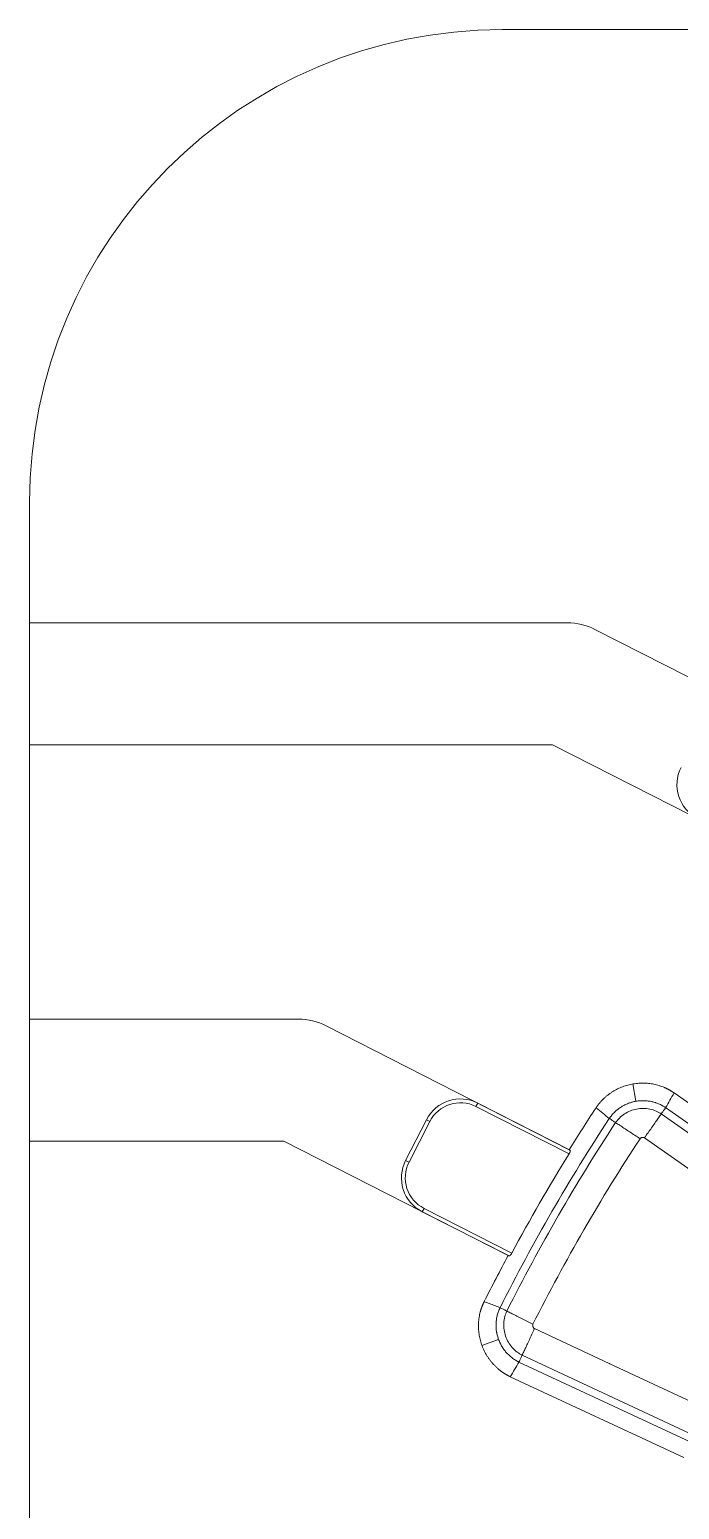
# Model space of a CAD drawing. Header units: millimetres. Extents: x 210 to 1075, y 109 to 733.
# Drawn here: x 209.6 to 294.8, y 538.7 to 732.8 of the extents above; entities that cross this region are included whole.
import ezdxf

# ---------------------------------------------------------------- set-up
doc = ezdxf.new("R2010")
doc.units = ezdxf.units.MM
doc.layers.add('core', color=7, linetype='Continuous', lineweight=20)

msp = doc.modelspace()

# ---------------------------------------------------------------- linework, layer by layer
at = {"layer": 'core', "lineweight": 18}
for p, q in [((411.197, 732.811), (271.557, 732.811)), ((209.557, 670.811), (209.557, 655.012)), ((209.557, 655.012), (280.107, 655.012)), ((209.557, 639.012), (209.557, 655.012)), ((320.597, 635.37), (283.737, 654.141)), ((209.557, 639.012), (278.187, 639.012)), ((209.557, 639.012), (209.557, 603.011)), ((278.187, 639.012), (308.844, 623.4)), ((209.557, 603.011), (244.832, 603.011)), ((209.557, 587.011), (209.557, 603.011)), ((280.363, 585.894), (248.462, 602.14)), ((314.697, 578.94), (294.118, 593.35)), ((258.899, 584.492), (261.633, 589.833)), ((209.557, 587.011), (242.912, 587.011)), ((209.557, 587.011), (209.557, 531.305)), ((242.912, 587.011), (272.344, 572.022)), ((285.68, 557.821), (285.617, 557.851)), ((272.63, 556.126), (295.396, 545.51))]:
    msp.add_line(p, q, dxfattribs=at)
at = {"layer": 'core', "lineweight": 13}
for p, q in [((289.117, 592.246), (288.711, 594.521)), ((268.353, 592.01), (268.126, 591.565)), ((268.353, 592.01), (280.484, 585.832)), ((268.126, 591.565), (280.339, 585.345)), ((312.853, 576.306), (292.442, 590.598)), ((293.011, 591.412), (301.947, 585.154)), ((258.899, 584.492), (261.633, 589.833)), ((259.344, 584.264), (262.078, 589.605)), ((262.078, 589.605), (261.633, 589.833)), ((290.241, 587.455), (299.12, 581.238)), ((258.899, 584.492), (259.344, 584.264)), ((261.308, 578.204), (261.081, 577.758)), ((272.464, 571.961), (261.081, 577.758)), ((272.82, 572.341), (261.308, 578.204)), ((268.907, 560.234), (271.086, 561.019)), ((285.617, 557.851), (275.807, 562.425)), ((283.639, 553.444), (273.766, 558.048)), ((274.186, 558.948), (296.755, 548.424)), ((298.376, 551.901), (285.68, 557.821)), ((296.335, 547.524), (283.639, 553.444))]:
    msp.add_line(p, q, dxfattribs=at)
at = {"layer": 'core', "lineweight": 18}
for centre, radius, start, end in [((271.557, 670.811), 62, 90, 180), ((280.107, 647.012), 8, 63.01207, 90), ((494.557, 452.811), 201.12, 0, 180), ((299.492, 633.774), 5, 153.01207, 243.01207), ((244.832, 595.011), 8, 63.01207, 90), ((266.084, 587.555), 5, 63.01207, 152.89351), ((494.557, 452.811), 252.17, 146.66409, 148.14647), ((263.35, 582.214), 5, 152.89351, 243.01207), ((494.557, 452.811), 251.902, 148.25541, 151.67253), ((494.557, 452.811), 252.17, 151.78759, 153.33526)]:
    msp.add_arc(centre, radius, start, end, dxfattribs=at)
at = {"layer": 'core', "lineweight": 13}
for centre, radius, start, end in [((494.557, 452.811), 202.61, 0, 180), ((299.492, 633.774), 5, 153.01207, 243.01207), ((266.084, 587.555), 5, 63.01207, 152.89351), ((266.084, 587.555), 4.5, 63.01207, 152.89351), ((494.557, 452.811), 249.948, 146.71205, 153.28445), ((494.557, 452.811), 248.955, 146.71205, 153.28445), ((494.557, 452.811), 245.118, 146.71205, 153.28445), ((263.35, 582.214), 5, 152.89351, 243.01207), ((263.35, 582.214), 4.5, 152.89351, 243.01207)]:
    msp.add_arc(centre, radius, start, end, dxfattribs=at)
at = {"layer": 'core', "lineweight": 18}
for points, knots in [([(294.118, 593.35), (294.096, 593.365), (294.051, 593.396), (293.984, 593.441), (293.917, 593.485), (293.85, 593.528), (293.783, 593.57), (293.715, 593.611), (293.648, 593.651), (293.581, 593.69), (293.514, 593.728), (293.446, 593.765), (293.379, 593.801), (293.313, 593.836), (293.246, 593.869), (293.18, 593.902), (293.113, 593.934), (293.048, 593.965), (292.982, 593.995), (292.917, 594.024), (292.76, 594.092), (292.509, 594.191), (292.162, 594.308), (291.815, 594.406), (291.464, 594.487), (291.108, 594.55), (290.748, 594.596), (290.388, 594.624), (289.907, 594.638), (289.305, 594.612), (288.587, 594.51), (287.882, 594.339), (287.312, 594.141), (286.87, 593.95), (286.547, 593.791), (286.23, 593.616), (285.924, 593.426), (285.628, 593.222), (285.341, 593.003), (285.062, 592.766), (284.875, 592.589), (284.771, 592.486), (284.747, 592.462), (284.724, 592.438), (284.7, 592.414), (284.676, 592.389), (284.653, 592.365), (284.629, 592.34), (284.605, 592.315), (284.582, 592.289), (284.558, 592.263), (284.535, 592.238), (284.511, 592.211), (284.487, 592.185), (284.464, 592.158), (284.441, 592.132), (284.417, 592.105), (284.394, 592.077), (284.371, 592.05), (284.347, 592.022), (284.324, 591.994), (284.301, 591.966), (284.278, 591.938), (284.255, 591.909), (284.232, 591.88), (284.209, 591.851), (284.186, 591.822), (284.164, 591.793), (284.141, 591.763), (284.119, 591.733), (284.096, 591.703), (284.074, 591.673), (284.052, 591.642), (284.03, 591.611), (284.008, 591.58), (283.986, 591.549), (283.964, 591.518), (283.942, 591.486), (283.921, 591.454), (283.899, 591.422), (283.885, 591.401), (283.878, 591.39)], [0, 0, 0, 0, 0.0070069, 0.013975, 0.0209028, 0.0277888, 0.0346316, 0.0414297, 0.0481818, 0.0548864, 0.0615421, 0.0681476, 0.0747014, 0.0812023, 0.0876488, 0.0940398, 0.1003739, 0.1066499, 0.1128665, 0.1190224, 0.1251166, 0.157157, 0.188778, 0.2198947, 0.250426, 0.2819367, 0.31328, 0.3443963, 0.3752282, 0.4378049, 0.5001177, 0.5625277, 0.6252055, 0.6559573, 0.6869928, 0.718255, 0.7496846, 0.7802081, 0.8113174, 0.8429313, 0.8749652, 0.8778503, 0.8807495, 0.8836626, 0.8865896, 0.8895302, 0.8924844, 0.895452, 0.898433, 0.901427, 0.9044341, 0.9074542, 0.9104869, 0.9135323, 0.9165901, 0.9196603, 0.9227427, 0.9258372, 0.9289436, 0.9320617, 0.9351915, 0.9383328, 0.9414854, 0.9446492, 0.947824, 0.9510098, 0.9542063, 0.9574134, 0.9606309, 0.9638587, 0.9670967, 0.9703446, 0.9736024, 0.9768699, 0.9801468, 0.9834332, 0.9867288, 0.9900334, 0.9933469, 0.9966692, 1, 1, 1, 1]), ([(280.483, 585.833), (280.491, 585.829), (280.497, 585.822), (280.503, 585.809), (280.505, 585.803), (280.508, 585.792), (280.509, 585.785), (280.51, 585.764), (280.509, 585.748), (280.504, 585.72), (280.502, 585.71), (280.497, 585.689), (280.495, 585.679), (280.485, 585.645), (280.476, 585.621), (280.456, 585.569), (280.445, 585.543), (280.425, 585.501), (280.418, 585.487), (280.404, 585.459), (280.396, 585.445), (280.373, 585.402), (280.356, 585.373), (280.339, 585.345)], [0, 0, 0, 0, 0.125, 0.125, 0.1875, 0.1875, 0.25, 0.25, 0.375, 0.375, 0.4375, 0.4375, 0.5, 0.5, 0.625, 0.625, 0.75, 0.75, 0.8125, 0.8125, 0.875, 0.875, 1, 1, 1, 1]), ([(280.483, 585.833), (280.451, 585.849), (280.419, 585.865), (280.379, 585.886), (280.371, 585.89), (280.363, 585.894)], [0, 0, 0, 0, 0.7996, 0.7996, 1, 1, 1, 1]), ([(272.344, 572.022), (272.352, 572.018), (272.36, 572.014), (272.4, 571.994), (272.432, 571.978), (272.464, 571.961)], [0, 0, 0, 0, 0.2004, 0.2004, 1, 1, 1, 1]), ([(272.82, 572.341), (272.816, 572.334), (272.812, 572.326), (272.804, 572.312), (272.8, 572.305), (272.787, 572.283), (272.779, 572.269), (272.753, 572.227), (272.736, 572.2), (272.71, 572.162), (272.701, 572.15), (272.683, 572.126), (272.666, 572.104), (272.649, 572.083), (272.632, 572.063), (272.623, 572.054), (272.599, 572.028), (272.583, 572.013), (272.561, 571.994), (272.553, 571.989), (272.539, 571.979), (272.533, 571.975), (272.513, 571.964), (272.502, 571.96), (272.486, 571.957), (272.481, 571.957), (272.472, 571.958), (272.467, 571.96), (272.464, 571.961)], [0, 0, 0, 0, 0.03125, 0.03125, 0.0625, 0.0625, 0.125, 0.125, 0.25, 0.25, 0.3125, 0.3125, 0.375, 0.4375, 0.4375, 0.5, 0.5, 0.625, 0.625, 0.6875, 0.6875, 0.75, 0.75, 0.875, 0.875, 0.9375, 0.9375, 1, 1, 1, 1]), ([(269.206, 565.977), (269.193, 565.953), (269.169, 565.905), (269.134, 565.832), (269.1, 565.759), (269.068, 565.686), (269.036, 565.613), (269.005, 565.541), (268.975, 565.468), (268.946, 565.396), (268.919, 565.324), (268.892, 565.252), (268.866, 565.181), (268.841, 565.11), (268.817, 565.039), (268.794, 564.968), (268.773, 564.898), (268.751, 564.828), (268.731, 564.759), (268.712, 564.69), (268.668, 564.525), (268.606, 564.262), (268.54, 563.902), (268.493, 563.544), (268.464, 563.185), (268.453, 562.824), (268.46, 562.46), (268.484, 562.1), (268.54, 561.622), (268.654, 561.03), (268.859, 560.334), (269.13, 559.661), (269.409, 559.126), (269.662, 558.716), (269.866, 558.419), (270.085, 558.131), (270.318, 557.855), (270.563, 557.592), (270.821, 557.34), (271.096, 557.098), (271.298, 556.938), (271.415, 556.851), (271.442, 556.831), (271.47, 556.811), (271.497, 556.791), (271.525, 556.771), (271.553, 556.751), (271.581, 556.731), (271.609, 556.712), (271.638, 556.692), (271.667, 556.672), (271.696, 556.653), (271.725, 556.633), (271.755, 556.614), (271.784, 556.594), (271.814, 556.575), (271.844, 556.556), (271.875, 556.537), (271.905, 556.518), (271.936, 556.499), (271.967, 556.48), (271.998, 556.461), (272.03, 556.442), (272.061, 556.424), (272.093, 556.405), (272.125, 556.387), (272.158, 556.368), (272.19, 556.35), (272.223, 556.332), (272.256, 556.314), (272.289, 556.296), (272.322, 556.279), (272.355, 556.261), (272.389, 556.244), (272.423, 556.226), (272.457, 556.209), (272.491, 556.192), (272.526, 556.175), (272.56, 556.159), (272.595, 556.142), (272.618, 556.131), (272.63, 556.126)], [0, 0, 0, 0, 0.0070061, 0.0139735, 0.0209005, 0.0277857, 0.0346278, 0.0414252, 0.0481766, 0.0548806, 0.0615356, 0.0681405, 0.0746938, 0.0811942, 0.0876403, 0.0940309, 0.1003647, 0.1066405, 0.1128569, 0.1190128, 0.1251069, 0.1571488, 0.1887702, 0.2198866, 0.250417, 0.2819261, 0.3132667, 0.3443795, 0.3752072, 0.4377912, 0.5001087, 0.5625153, 0.6251886, 0.655942, 0.6869791, 0.7182427, 0.7496739, 0.7801977, 0.811307, 0.8429208, 0.8749548, 0.8778404, 0.8807401, 0.8836538, 0.8865812, 0.8895223, 0.8924769, 0.895445, 0.8984263, 0.9014208, 0.9044282, 0.9074486, 0.9104817, 0.9135274, 0.9165856, 0.9196561, 0.9227388, 0.9258335, 0.9289402, 0.9320586, 0.9351886, 0.9383301, 0.9414829, 0.9446469, 0.947822, 0.9510079, 0.9542046, 0.9574118, 0.9606295, 0.9638575, 0.9670956, 0.9703437, 0.9736016, 0.9768692, 0.9801463, 0.9834327, 0.9867284, 0.9900331, 0.9933467, 0.9966691, 1, 1, 1, 1])]:
    msp.add_open_spline(points, degree=3, knots=knots, dxfattribs=at)
at = {"layer": 'core', "lineweight": 13}
for points, knots in [([(285.62, 589.994), (285.621, 589.996), (285.623, 589.999), (285.626, 590.003), (285.63, 590.01), (285.641, 590.026), (285.663, 590.058), (285.706, 590.121), (285.745, 590.174), (285.823, 590.279), (285.877, 590.347), (286.043, 590.548), (286.278, 590.804), (286.538, 591.036), (286.709, 591.174), (286.743, 591.201), (286.813, 591.254), (286.848, 591.28), (286.954, 591.357), (287.026, 591.406), (287.243, 591.548), (287.542, 591.723), (287.855, 591.867), (288.176, 591.997), (288.34, 592.054), (288.551, 592.116), (288.593, 592.128), (288.678, 592.151), (288.72, 592.162), (288.847, 592.193), (288.933, 592.212), (289.189, 592.261), (289.361, 592.286), (289.622, 592.31), (289.752, 592.319), (289.883, 592.324), (289.971, 592.326), (290.015, 592.326), (290.234, 592.325), (290.583, 592.307), (290.926, 592.255), (291.267, 592.187), (291.436, 592.144), (291.645, 592.079), (291.687, 592.066), (291.77, 592.038), (291.812, 592.024), (291.935, 591.979), (292.016, 591.947), (292.256, 591.846), (292.413, 591.77), (292.642, 591.645), (292.755, 591.579), (292.884, 591.497), (292.948, 591.455), (292.979, 591.433), (292.995, 591.422), (293.002, 591.418), (293.007, 591.415), (293.009, 591.413), (293.011, 591.412)], [0, 0, 0, 0, 0.0009766, 0.0009766, 0.0019531, 0.0039062, 0.0078125, 0.015625, 0.03125, 0.03125, 0.0625, 0.0625, 0.125, 0.1875, 0.1875, 0.203125, 0.203125, 0.21875, 0.21875, 0.25, 0.25, 0.3125, 0.375, 0.375, 0.4375, 0.4375, 0.453125, 0.453125, 0.46875, 0.46875, 0.5, 0.5, 0.5625, 0.5625, 0.59375, 0.609375, 0.609375, 0.625, 0.625, 0.6875, 0.75, 0.75, 0.8125, 0.8125, 0.828125, 0.828125, 0.84375, 0.84375, 0.875, 0.875, 0.9375, 0.9375, 0.96875, 0.984375, 0.9921875, 0.9960938, 0.9980469, 0.9990234, 0.9990234, 1, 1, 1, 1]), ([(285.62, 589.994), (285.33, 590.226), (284.75, 590.691), (284.169, 591.157), (283.878, 591.39)], [0, 0, 0, 0, 0.4983056, 1, 1, 1, 1]), ([(292.441, 590.597), (292.225, 590.741), (291.998, 590.863), (291.498, 591.077), (291.218, 591.164), (290.652, 591.28), (290.366, 591.309), (289.788, 591.312), (289.497, 591.285), (288.932, 591.177), (288.656, 591.096), (288.116, 590.878), (287.86, 590.744), (287.38, 590.43), (287.153, 590.247), (286.764, 589.86), (286.598, 589.662), (286.451, 589.448)], [0, 0, 0, 0, 0.1148543, 0.1148543, 0.2432752, 0.2432752, 0.371696, 0.371696, 0.5001169, 0.5001169, 0.6285377, 0.6285377, 0.7569585, 0.7569585, 0.8853794, 0.8853794, 1, 1, 1, 1]), ([(293.011, 591.412), (292.971, 591.354), (292.918, 591.278), (292.789, 591.094), (292.712, 590.985), (292.539, 590.737), (292.441, 590.597), (292.227, 590.292), (292.111, 590.126), (291.863, 589.771), (291.731, 589.583), (291.455, 589.189), (291.311, 588.983), (291.015, 588.56), (290.862, 588.343), (290.554, 587.902), (290.397, 587.679), (290.241, 587.455)], [0, 0, 0, 0, 0.125, 0.125, 0.25, 0.25, 0.375, 0.375, 0.5, 0.5, 0.625, 0.625, 0.75, 0.75, 0.875, 0.875, 1, 1, 1, 1]), ([(289.657, 587.343), (289.429, 587.493), (289.201, 587.643), (288.751, 587.938), (288.529, 588.084), (288.098, 588.367), (287.888, 588.505), (287.486, 588.769), (287.293, 588.895), (286.932, 589.133), (286.762, 589.244), (286.451, 589.449), (286.308, 589.542), (286.055, 589.708), (285.944, 589.781), (285.756, 589.905), (285.679, 589.955), (285.62, 589.994)], [0, 0, 0, 0, 0.125, 0.125, 0.25, 0.25, 0.375, 0.375, 0.5, 0.5, 0.625, 0.625, 0.75, 0.75, 0.875, 0.875, 1, 1, 1, 1]), ([(289.657, 587.343), (289.661, 587.349), (289.665, 587.354), (289.673, 587.365), (289.678, 587.37), (289.692, 587.384), (289.702, 587.393), (289.734, 587.418), (289.756, 587.432), (289.803, 587.457), (289.827, 587.467), (289.865, 587.481), (289.878, 587.484), (289.904, 587.491), (289.917, 587.494), (289.956, 587.502), (289.983, 587.505), (290.023, 587.507), (290.036, 587.507), (290.063, 587.506), (290.076, 587.505), (290.116, 587.501), (290.142, 587.496), (290.181, 587.485), (290.193, 587.48), (290.212, 587.472), (290.218, 587.469), (290.23, 587.463), (290.235, 587.459), (290.241, 587.455)], [0, 0, 0, 0, 0.03125, 0.03125, 0.0625, 0.0625, 0.125, 0.125, 0.25, 0.25, 0.375, 0.375, 0.4375, 0.4375, 0.5, 0.5, 0.625, 0.625, 0.6875, 0.6875, 0.75, 0.75, 0.875, 0.875, 0.9375, 0.9375, 0.96875, 0.96875, 1, 1, 1, 1]), ([(269.206, 565.977), (269.438, 565.888), (269.903, 565.71), (270.598, 565.444), (271.06, 565.266), (271.291, 565.178)], [0, 0, 0, 0, 0.3348252, 0.6681585, 1, 1, 1, 1]), ([(273.766, 558.048), (273.763, 558.049), (273.761, 558.05), (273.756, 558.053), (273.749, 558.056), (273.731, 558.065), (273.697, 558.082), (273.628, 558.116), (273.569, 558.146), (273.454, 558.209), (273.378, 558.252), (273.155, 558.388), (273.011, 558.486), (272.802, 558.644), (272.699, 558.726), (272.6, 558.812), (272.534, 558.87), (272.501, 558.9), (272.34, 559.05), (272.218, 559.175), (271.989, 559.435), (271.773, 559.706), (271.584, 559.996), (271.453, 560.221), (271.39, 560.335), (271.33, 560.452), (271.292, 560.531), (271.273, 560.571), (271.181, 560.771), (271.115, 560.933), (271.001, 561.263), (270.951, 561.43), (270.889, 561.685), (270.862, 561.813), (270.838, 561.943), (270.824, 562.03), (270.817, 562.073), (270.786, 562.291), (270.754, 562.639), (270.756, 562.987), (270.775, 563.335), (270.793, 563.509), (270.846, 563.857), (270.882, 564.029), (270.97, 564.366), (271.022, 564.532), (271.113, 564.777), (271.162, 564.899), (271.225, 565.039), (271.257, 565.109), (271.274, 565.143), (271.283, 565.161), (271.286, 565.168), (271.289, 565.173), (271.29, 565.175), (271.291, 565.178)], [0, 0, 0, 0, 0.0009766, 0.0009766, 0.0019531, 0.0039062, 0.0078125, 0.015625, 0.03125, 0.03125, 0.0625, 0.0625, 0.125, 0.125, 0.15625, 0.171875, 0.171875, 0.1875, 0.1875, 0.25, 0.25, 0.3125, 0.375, 0.375, 0.40625, 0.421875, 0.421875, 0.4375, 0.4375, 0.5, 0.5, 0.5625, 0.5625, 0.59375, 0.609375, 0.609375, 0.625, 0.625, 0.6875, 0.75, 0.75, 0.8125, 0.8125, 0.875, 0.875, 0.9375, 0.9375, 0.96875, 0.984375, 0.9921875, 0.9960937, 0.9980469, 0.9990234, 0.9990234, 1, 1, 1, 1]), ([(271.291, 565.178), (271.354, 565.146), (271.437, 565.105), (271.638, 565.003), (271.756, 564.944), (272.027, 564.807), (272.179, 564.731), (272.512, 564.563), (272.693, 564.472), (273.08, 564.278), (273.285, 564.174), (273.715, 563.958), (273.939, 563.845), (274.4, 563.613), (274.637, 563.494), (275.118, 563.252), (275.362, 563.129), (275.605, 563.007)], [0, 0, 0, 0, 0.125, 0.125, 0.25, 0.25, 0.375, 0.375, 0.5, 0.5, 0.625, 0.625, 0.75, 0.75, 0.875, 0.875, 1, 1, 1, 1]), ([(272.179, 564.731), (272.068, 564.497), (271.981, 564.256), (271.841, 563.73), (271.795, 563.439), (271.761, 562.86), (271.773, 562.571), (271.854, 561.996), (271.923, 561.71), (272.112, 561.165), (272.232, 560.902), (272.527, 560.397), (272.697, 560.162), (273.079, 559.73), (273.294, 559.531), (273.734, 559.2), (273.953, 559.064), (274.186, 558.949)], [0, 0, 0, 0, 0.1140362, 0.1140362, 0.2426478, 0.2426478, 0.3712593, 0.3712593, 0.4998708, 0.4998708, 0.6284824, 0.6284824, 0.7570939, 0.7570939, 0.8857055, 0.8857055, 1, 1, 1, 1]), ([(275.807, 562.425), (275.801, 562.428), (275.794, 562.432), (275.783, 562.439), (275.777, 562.443), (275.76, 562.455), (275.749, 562.464), (275.719, 562.492), (275.701, 562.513), (275.668, 562.557), (275.654, 562.581), (275.634, 562.618), (275.628, 562.63), (275.617, 562.656), (275.612, 562.669), (275.599, 562.708), (275.592, 562.734), (275.584, 562.775), (275.582, 562.789), (275.579, 562.817), (275.578, 562.83), (275.576, 562.872), (275.577, 562.899), (275.584, 562.941), (275.587, 562.954), (275.592, 562.974), (275.594, 562.981), (275.599, 562.994), (275.602, 563), (275.605, 563.007)], [0, 0, 0, 0, 0.03125, 0.03125, 0.0625, 0.0625, 0.125, 0.125, 0.25, 0.25, 0.375, 0.375, 0.4375, 0.4375, 0.5, 0.5, 0.625, 0.625, 0.6875, 0.6875, 0.75, 0.75, 0.875, 0.875, 0.9375, 0.9375, 0.96875, 0.96875, 1, 1, 1, 1]), ([(275.807, 562.425), (275.692, 562.178), (275.576, 561.931), (275.349, 561.443), (275.237, 561.203), (275.019, 560.735), (274.913, 560.507), (274.709, 560.071), (274.612, 559.863), (274.429, 559.47), (274.344, 559.287), (274.186, 558.949), (274.114, 558.795), (273.986, 558.52), (273.93, 558.4), (273.835, 558.196), (273.796, 558.112), (273.766, 558.048)], [0, 0, 0, 0, 0.125, 0.125, 0.25, 0.25, 0.375, 0.375, 0.5, 0.5, 0.625, 0.625, 0.75, 0.75, 0.875, 0.875, 1, 1, 1, 1])]:
    msp.add_open_spline(points, degree=3, knots=knots, dxfattribs=at)
for points in [[(293.011, 591.412), (293.38, 592.058), (293.749, 592.704), (294.118, 593.35)], [(272.63, 556.126), (273.008, 556.766), (273.387, 557.407), (273.766, 558.048)]]:
    msp.add_open_spline(points, degree=3, dxfattribs=at)
at = {"layer": 'core', "lineweight": 18}
msp.add_open_spline([(285.617, 557.851), (285.638, 557.84), (285.659, 557.83), (285.68, 557.821)], degree=3, dxfattribs=at)

doc.saveas('drawing.dxf')
